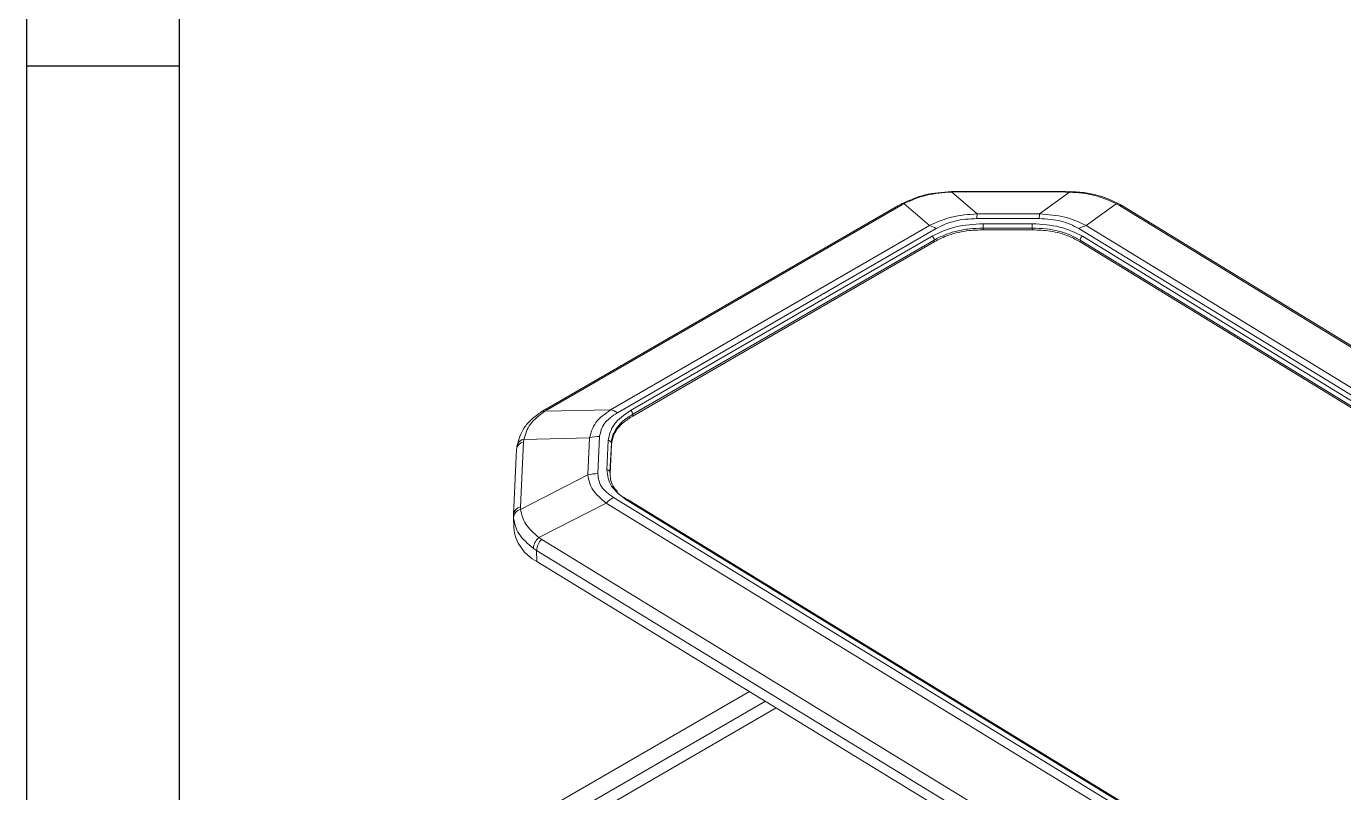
# Model space of a CAD drawing. Header units: inches. Extents: x 1153 to 3519, y 573 to 968.
# Drawn here: x 1152.9 to 1277.5, y 701.8 to 774.2 of the extents above; entities that cross this region are included whole.
import ezdxf

# ---------------------------------------------------------------- set-up
doc = ezdxf.new("R2010")
doc.units = ezdxf.units.IN

msp = doc.modelspace()

# ---------------------------------------------------------------- linework, layer by layer
for p, q in [((1152.911, 968.002), (1152.911, 572.957)), ((1167.368, 958.597), (1167.368, 582.363)), ((1167.368, 770.48), (1152.911, 770.48)), ((1152.911, 755.848), (1152.911, 572.957))]:
    msp.add_line(p, q)
at = {"color": 7, "linetype": 'Continuous', "lineweight": 15}
for p, q in [((1240.862, 758.615), (1240.429, 758.611)), ((1240.441, 758.573), (1240.847, 758.576)), ((1242.849, 756.505), (1240.441, 758.573)), ((1240.847, 758.576), (1251.184, 758.57)), ((1251.195, 758.619), (1240.857, 758.625)), ((1251.589, 758.566), (1248.746, 756.501)), ((1251.184, 758.57), (1251.589, 758.566)), ((1251.199, 758.609), (1251.195, 758.619)), ((1251.632, 758.605), (1251.199, 758.609)), ((1235.353, 757.276), (1201.964, 737.986)), ((1202.229, 738.016), (1235.617, 757.306)), ((1235.65, 757.439), (1235.355, 757.274)), ((1235.92, 757.475), (1235.617, 757.306)), ((1235.92, 757.475), (1238.328, 755.407)), ((1248.746, 756.501), (1242.849, 756.505)), ((1256.008, 757.463), (1253.165, 755.398)), ((1256.008, 757.463), (1256.295, 757.295)), ((1256.295, 757.295), (1320.179, 718.207)), ((1256.573, 757.269), (1256.317, 757.42)), ((1320.49, 718.164), (1256.606, 757.252)), ((1208.167, 737.98), (1238.328, 755.407)), ((1208.815, 737.705), (1238.977, 755.132)), ((1242.82, 756.065), (1248.717, 756.062)), ((1243.422, 755.158), (1243.426, 754.997)), ((1243.422, 755.158), (1248.064, 755.155)), ((1248.067, 755.575), (1243.425, 755.577)), ((1248.064, 755.155), (1248.068, 754.994)), ((1252.473, 755.124), (1313.304, 717.904)), ((1253.165, 755.398), (1313.996, 718.178)), ((1238.579, 754.401), (1210.056, 737.921)), ((1210.268, 737.553), (1238.791, 754.033)), ((1238.795, 753.872), (1210.272, 737.392)), ((1238.791, 754.033), (1238.795, 753.872)), ((1248.068, 754.994), (1243.426, 754.997)), ((1252.59, 754.025), (1311.872, 717.754)), ((1252.59, 754.025), (1252.594, 753.865)), ((1311.876, 717.593), (1252.594, 753.865)), ((1312.084, 718.121), (1252.802, 754.393)), ((1201.932, 737.964), (1201.618, 737.775)), ((1201.618, 737.775), (1201.649, 737.796)), ((1201.942, 737.844), (1202.229, 738.016)), ((1201.942, 737.844), (1208.167, 737.98)), ((1210.268, 737.553), (1210.272, 737.392)), ((1199.944, 734.944), (1199.967, 735.188)), ((1199.967, 735.188), (1206.191, 735.325)), ((1206.191, 735.325), (1206.028, 731.82)), ((1206.973, 731.943), (1207.137, 735.448)), ((1199.28, 734.227), (1198.994, 728.084)), ((1199.364, 734.741), (1199.327, 734.443)), ((1199.658, 728.8), (1199.944, 734.944)), ((1207.939, 735.075), (1207.81, 732.316)), ((1208.116, 732.074), (1208.245, 734.833)), ((1208.249, 734.673), (1208.12, 731.913)), ((1208.245, 734.833), (1208.249, 734.673)), ((1206.028, 731.82), (1199.658, 728.562)), ((1208.116, 732.074), (1208.12, 731.913)), ((1208.12, 731.913), (1208.14, 731.735)), ((1201.386, 725.905), (1207.756, 729.163)), ((1268.587, 691.943), (1207.756, 729.163)), ((1269.273, 692.465), (1208.442, 729.685)), ((1209.707, 729.484), (1209.398, 729.713)), ((1209.662, 729.468), (1268.944, 693.196)), ((1269.106, 693.211), (1209.824, 729.482)), ((1198.99, 727.868), (1199.016, 726.808)), ((1198.993, 728.038), (1198.994, 728.084)), ((1198.994, 727.765), (1198.993, 728.038)), ((1199.658, 728.562), (1199.658, 728.8)), ((1201.386, 725.905), (1201.656, 725.726)), ((1265.54, 686.639), (1201.656, 725.726)), ((1201.178, 724.676), (1200.869, 724.88)), ((1265.062, 685.588), (1201.178, 724.676)), ((1201.204, 723.647), (1201.178, 724.676)), ((1265.088, 684.559), (1201.204, 723.647)), ((1221.31, 711.345), (1198.053, 697.908)), ((1222.821, 710.42), (1201.308, 697.99)), ((1223.85, 709.791), (1201.973, 697.151))]:
    msp.add_line(p, q, dxfattribs=at)
at = {"color": 8, "linetype": 'Continuous', "lineweight": 15}
msp.add_line((1208.135, 731.896), (1208.116, 732.074), dxfattribs=at)
at = {"color": 8, "linetype": 'Continuous', "lineweight": 15, "flags": 128}
for points in [[(1240.43, 758.615), (1240.432, 758.622), (1240.436, 758.609), (1240.441, 758.573)], [(1240.857, 758.625), (1240.857, 758.625), (1240.852, 758.613), (1240.847, 758.576)], [(1251.195, 758.619), (1251.194, 758.619), (1251.189, 758.607), (1251.184, 758.57)], [(1251.589, 758.566), (1251.604, 758.603), (1251.618, 758.615), (1251.632, 758.605)]]:
    msp.add_lwpolyline(points, dxfattribs=at)
at = {"color": 7, "linetype": 'Continuous', "lineweight": 15, "flags": 128}
for points in [[(1201.932, 737.964), (1201.963, 737.985), (1201.964, 737.986)], [(1199.322, 734.622), (1199.314, 734.583), (1199.305, 734.46)]]:
    msp.add_lwpolyline(points, dxfattribs=at)
at = {"color": 8, "linetype": 'Continuous', "lineweight": 15}
for centre, radius, start, end in [((1235.523, 756.957), 0.362, 74.95562, 118.11013), ((1256.398, 756.892), 0.415, 59.9404, 104.3586), ((1201.856, 737.448), 0.405, 77.68897, 120.6665), ((1202.135, 737.667), 0.362, 74.95562, 118.11013), ((1200.122, 734.349), 0.854, 100.45824, 152.6058), ((1200.099, 734.134), 0.825, 100.84645, 173.52185), ((1199.813, 727.991), 0.825, 100.84615, 173.52175)]:
    msp.add_arc(centre, radius, start, end, dxfattribs=at)
at = {"color": 7, "linetype": 'Continuous', "lineweight": 15}
for centre, radius, start, end in [((1235.82, 757.199), 0.294, 70.05652, 125.27619), ((1251.082, 755.735), 8.269, 174.66174, 177.71539), ((1256.979, 755.732), 8.269, 174.66174, 177.71539), ((1256.118, 757.125), 0.356, 56.07099, 108.00626), ((1237.818, 753.3), 2.168, 57.67736, 76.38476), ((1250.466, 755.327), 7.045, 177.96761, 181.38), ((1255.104, 755.325), 7.042, 177.9671, 181.38122), ((1253.673, 753.106), 2.348, 102.49766, 120.73571), ((1238.307, 753.999), 0.485, 4.07069, 55.9058), ((1253.04, 754.011), 0.45, 121.90061, 178.11188), ((1207.656, 735.873), 2.168, 57.67736, 76.38476), ((1209.784, 737.519), 0.485, 4.07069, 55.9058), ((1207.129, 731.818), 3.63, 89.88932, 104.97725), ((1207.964, 734.793), 0.284, 8.29655, 95.0921), ((1206.966, 728.314), 3.63, 89.88927, 104.97729), ((1207.836, 732.033), 0.284, 8.29723, 95.09153), ((1210.285, 726.55), 3.637, 120.46076, 134.07204), ((1209.755, 729.34), 0.158, 64.04739, 126.19338), ((1199.853, 727.724), 0.86, 103.09305, 177.27628), ((1202.971, 727.207), 3.975, 185.76823, 243.60232), ((1202.308, 724.798), 1.441, 129.78911, 176.72365), ((1202.685, 724.624), 1.507, 133.02524, 178.03513)]:
    msp.add_arc(centre, radius, start, end, dxfattribs=at)
for points, knots in [([(1240.432, 758.622), (1239.573, 758.558), (1237.849, 758.429), (1236.41, 757.785), (1235.688, 757.462)], [0, 0, 0, 0, 0.4983734, 1, 1, 1, 1]), ([(1235.92, 757.475), (1236.603, 757.779), (1237.969, 758.387), (1239.617, 758.511), (1240.441, 758.573)], [0, 0, 0, 0, 0.4999999, 1, 1, 1, 1]), ([(1251.589, 758.566), (1252.405, 758.503), (1254.038, 758.378), (1255.351, 757.768), (1256.008, 757.463)], [0, 0, 0, 0, 0.4999997, 1, 1, 1, 1]), ([(1256.287, 757.439), (1255.678, 757.725), (1254.699, 758.184), (1253.073, 758.53), (1252.121, 758.586), (1251.618, 758.615)], [0, 0, 0, 0, 0.4392499, 0.704503, 1, 1, 1, 1]), ([(1238.328, 755.407), (1239.005, 755.716), (1240.358, 756.336), (1242.019, 756.448), (1242.849, 756.505)], [0, 0, 0, 0, 0.5000005, 1, 1, 1, 1]), ([(1248.746, 756.501), (1249.57, 756.444), (1251.218, 756.33), (1252.516, 755.709), (1253.165, 755.398)], [0, 0, 0, 0, 0.4999996, 1, 1, 1, 1]), ([(1243.425, 755.577), (1242.525, 755.522), (1240.727, 755.412), (1239.295, 754.738), (1238.579, 754.401)], [0, 0, 0, 0, 0.50006706, 1, 1, 1, 1]), ([(1238.791, 754.033), (1239.124, 754.208), (1239.77, 754.547), (1240.909, 754.899), (1242.134, 755.121), (1242.985, 755.145), (1243.422, 755.158)], [0, 0, 0, 0, 0.2571258, 0.5000005, 0.7428741, 1, 1, 1, 1]), ([(1238.977, 755.132), (1239.542, 755.404), (1240.671, 755.948), (1242.104, 756.026), (1242.82, 756.065)], [0, 0, 0, 0, 0.5000008, 1, 1, 1, 1]), ([(1248.064, 755.155), (1248.501, 755.142), (1249.349, 755.117), (1250.553, 754.894), (1251.66, 754.54), (1252.274, 754.2), (1252.59, 754.025)], [0, 0, 0, 0, 0.2571266, 0.5000005, 0.7428739, 1, 1, 1, 1]), ([(1252.802, 754.393), (1252.118, 754.73), (1250.749, 755.406), (1248.961, 755.518), (1248.067, 755.575)], [0, 0, 0, 0, 0.5000664, 1, 1, 1, 1]), ([(1248.717, 756.062), (1249.43, 756.022), (1250.855, 755.942), (1251.933, 755.397), (1252.473, 755.124)], [0, 0, 0, 0, 0.5000001, 1, 1, 1, 1]), ([(1243.426, 754.997), (1242.974, 754.983), (1241.845, 754.947), (1240.193, 754.582), (1239.233, 754.094), (1238.795, 753.872)], [0, 0, 0, 0, 0.266686, 0.6661409, 1, 1, 1, 1]), ([(1252.594, 753.865), (1252.266, 754.044), (1251.447, 754.493), (1249.875, 754.922), (1248.634, 754.972), (1248.068, 754.994)], [0, 0, 0, 0, 0.2666855, 0.6661412, 1, 1, 1, 1]), ([(1201.649, 737.796), (1201.316, 737.562), (1200.667, 737.105), (1199.751, 736.06), (1199.49, 735.185), (1199.322, 734.622)], [0, 0, 0, 0, 0.27373641, 0.53233715, 1, 1, 1, 1]), ([(1199.967, 735.188), (1200.117, 735.689), (1200.416, 736.69), (1201.433, 737.459), (1201.942, 737.844)], [0, 0, 0, 0, 0.4999998, 1, 1, 1, 1]), ([(1206.191, 735.325), (1206.324, 735.825), (1206.589, 736.825), (1207.641, 737.595), (1208.167, 737.98)], [0, 0, 0, 0, 0.5000002, 1, 1, 1, 1]), ([(1207.137, 735.448), (1207.223, 735.873), (1207.395, 736.722), (1208.342, 737.378), (1208.815, 737.705)], [0, 0, 0, 0, 0.5, 1, 1, 1, 1]), ([(1210.056, 737.921), (1209.469, 737.505), (1208.295, 736.673), (1208.057, 735.608), (1207.939, 735.075)], [0, 0, 0, 0, 0.5000662, 1, 1, 1, 1]), ([(1208.245, 734.833), (1208.278, 735.093), (1208.344, 735.598), (1208.751, 736.319), (1209.377, 736.987), (1209.965, 737.361), (1210.268, 737.553)], [0, 0, 0, 0, 0.2571261, 0.4999999, 0.7428733, 1, 1, 1, 1]), ([(1210.272, 737.392), (1209.96, 737.193), (1209.183, 736.694), (1208.419, 735.748), (1208.302, 735.009), (1208.249, 734.673)], [0, 0, 0, 0, 0.2666862, 0.6661417, 1, 1, 1, 1]), ([(1207.756, 729.163), (1207.267, 729.565), (1206.288, 730.371), (1206.115, 731.337), (1206.028, 731.82)], [0, 0, 0, 0, 0.5000005, 1, 1, 1, 1]), ([(1208.442, 729.685), (1207.999, 730.013), (1207.113, 730.67), (1207.02, 731.519), (1206.973, 731.943)], [0, 0, 0, 0, 0.4999998, 1, 1, 1, 1]), ([(1207.81, 732.316), (1207.879, 731.783), (1208.017, 730.717), (1209.114, 729.884), (1209.662, 729.468)], [0, 0, 0, 0, 0.5000665, 1, 1, 1, 1]), ([(1208.812, 730.259), (1208.709, 730.37), (1208.41, 730.693), (1208.17, 731.253), (1208.146, 731.697), (1208.135, 731.896)], [0, 0, 0, 0, 0.2237673, 0.6514668, 1, 1, 1, 1]), ([(1200.869, 724.88), (1200.349, 725.32), (1199.309, 726.199), (1199.099, 727.243), (1198.994, 727.765)], [0, 0, 0, 0, 0.5000002, 1, 1, 1, 1]), ([(1201.386, 725.905), (1200.914, 726.317), (1199.971, 727.14), (1199.763, 728.088), (1199.658, 728.562)], [0, 0, 0, 0, 0.5000001, 1, 1, 1, 1])]:
    msp.add_open_spline(points, degree=3, knots=knots, dxfattribs=at)

doc.saveas('drawing.dxf')
